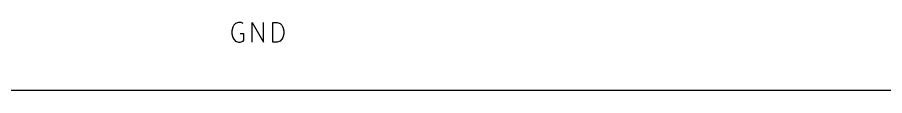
# Model space of a CAD drawing. Extents: x 0.4 to 11.3, y -7.9 to -0.4.
# Drawn here: x 4.737 to 6.966, y -6.07 to -5.896 of the extents above; entities that cross this region are included whole.
import ezdxf

# ---------------------------------------------------------------- set-up
doc = ezdxf.new("R2010")
doc.units = 0
doc.header["$MEASUREMENT"] = 0
doc.layers.add('BLUE3', color=171, linetype='CONTINUOUS')
doc.layers.add('CYAN2', color=4, linetype='CONTINUOUS')

msp = doc.modelspace()

# ---------------------------------------------------------------- linework, layer by layer
at = {"layer": 'BLUE3', "linetype": 'CONTINUOUS'}
msp.add_line((10.45, -6.07), (1.3, -6.07), dxfattribs=at)
at = {"layer": 'CYAN2', "linetype": 'CONTINUOUS'}
for p, q in [((5.2931, -5.9029), (5.2907, -5.9077)), ((5.2979, -5.8982), (5.2931, -5.9029)), ((5.305, -5.8958), (5.2979, -5.8982)), ((5.3121, -5.8958), (5.305, -5.8958)), ((5.3169, -5.8982), (5.3121, -5.8958)), ((5.3407, -5.9458), (5.3407, -5.8958)), ((5.3407, -5.8958), (5.3693, -5.9458)), ((5.3693, -5.9458), (5.3693, -5.8958)), ((5.3931, -5.9458), (5.3931, -5.8958)), ((5.3931, -5.8958), (5.405, -5.8958)), ((5.405, -5.8958), (5.4121, -5.8982)), ((5.4121, -5.8982), (5.4169, -5.9029)), ((5.4169, -5.9029), (5.4193, -5.9077)), ((5.2907, -5.9077), (5.2883, -5.9172)), ((5.2883, -5.9172), (5.2883, -5.9244)), ((5.2883, -5.9244), (5.2907, -5.9339)), ((5.3193, -5.9244), (5.3098, -5.9244)), ((5.3193, -5.941), (5.3193, -5.9244)), ((5.4193, -5.9077), (5.4217, -5.9172)), ((5.4217, -5.9244), (5.4193, -5.9339)), ((5.4217, -5.9172), (5.4217, -5.9244)), ((5.2907, -5.9339), (5.2931, -5.9387)), ((5.2931, -5.9387), (5.2979, -5.9434)), ((5.2979, -5.9434), (5.305, -5.9458)), ((5.305, -5.9458), (5.3098, -5.9458)), ((5.3098, -5.9458), (5.3169, -5.9434)), ((5.3169, -5.9434), (5.3193, -5.941)), ((5.405, -5.9458), (5.3931, -5.9458)), ((5.4121, -5.9434), (5.405, -5.9458)), ((5.4169, -5.9387), (5.4121, -5.9434)), ((5.4193, -5.9339), (5.4169, -5.9387))]:
    msp.add_line(p, q, dxfattribs=at)

doc.saveas('drawing.dxf')
